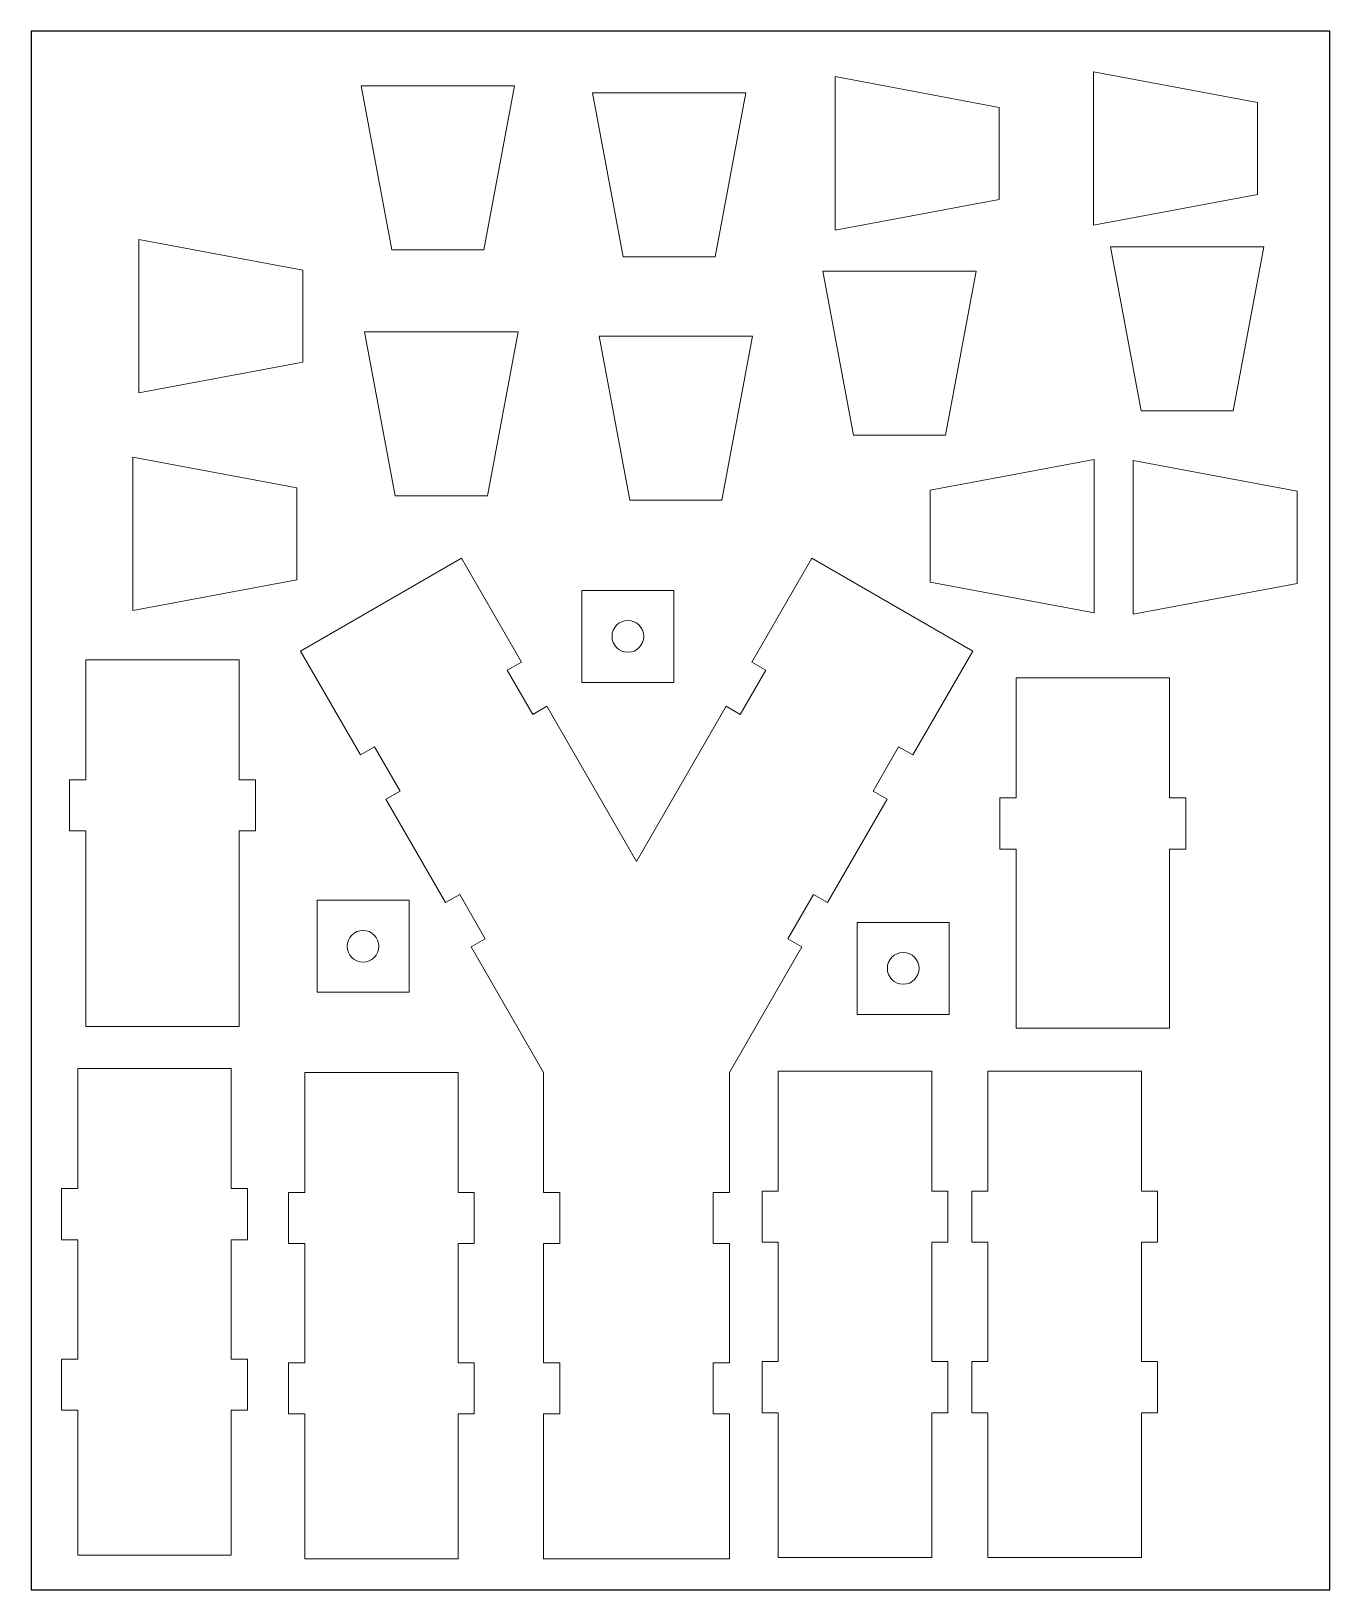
# Model space of a CAD drawing. Header units: millimetres. Extents: x -118 to 136, y -101 to 203.
import ezdxf

# ---------------------------------------------------------------- set-up
doc = ezdxf.new("R2010")
doc.units = ezdxf.units.MM
doc.header["$MEASUREMENT"] = 0
doc.layers.add('CUT', color=1, linetype='Continuous')

msp = doc.modelspace()

# ---------------------------------------------------------------- linework, layer by layer
msp.add_lwpolyline([(135.6, -101.43), (135.6, 203.37), (-118.4, 203.37), (-118.4, -101.43)], close=True)
at = {"layer": 'CUT', "lineweight": 5}
for points in [[(-54.01, 61.82), (-65.74, 82.14), (-34.26, 100.32), (-22.53, 80), (-25.28, 78.41), (-20.28, 69.75), (-17.53, 71.34), (0, 40.98), (17.53, 71.34), (20.28, 69.75), (25.28, 78.41), (22.53, 80), (34.26, 100.32), (65.74, 82.14), (54.01, 61.82), (51.26, 63.41), (46.26, 54.75), (49.01, 53.16), (37.34, 32.96), (34.59, 34.54), (29.59, 25.88), (32.34, 24.3), (18.18, -0.24), (18.18, -23.71), (15, -23.71), (15, -33.71), (18.18, -33.71), (18.18, -57.04), (15, -57.04), (15, -67.04), (18.18, -67.04), (18.18, -95.37), (-18.17, -95.37), (-18.17, -67.04), (-15, -67.04), (-15, -57.04), (-18.17, -57.04), (-18.17, -33.71), (-15, -33.71), (-15, -23.71), (-18.17, -23.71), (-18.17, -0.24), (-32.34, 24.3), (-29.59, 25.88), (-34.59, 34.54), (-37.34, 32.96), (-49.01, 53.16), (-46.26, 54.75), (-51.26, 63.41)], [(-10.7, 94.01), (7.3, 94.01), (7.3, 76.01), (-10.7, 76.01)], [(-77.73, 56.97), (-77.73, 80.43), (-107.73, 80.43), (-107.73, 56.97), (-110.9, 56.97), (-110.9, 46.97), (-107.73, 46.97), (-107.73, 8.74), (-77.73, 8.74), (-77.73, 46.97), (-74.55, 46.97), (-74.55, 56.97)], [(104.23, 8.37), (104.23, 43.43), (107.41, 43.43), (107.41, 53.43), (104.23, 53.43), (104.23, 76.89), (74.23, 76.89), (74.23, 53.43), (71.06, 53.43), (71.06, 43.43), (74.23, 43.43), (74.23, 8.37)], [(-62.49, 15.42), (-62.49, 33.42), (-44.49, 33.42), (-44.49, 15.42)], [(43.15, 29.08), (61.15, 29.08), (61.15, 11.08), (43.15, 11.08)], [(-109.27, -22.96), (-112.44, -22.96), (-112.44, -32.96), (-109.27, -32.96), (-109.27, -56.3), (-112.44, -56.3), (-112.44, -66.3), (-109.27, -66.3), (-109.27, -94.63), (-79.27, -94.63), (-79.27, -66.3), (-76.09, -66.3), (-76.09, -56.3), (-79.27, -56.3), (-79.27, -32.96), (-76.09, -32.96), (-76.09, -22.96), (-79.27, -22.96), (-79.27, 0.5), (-109.27, 0.5)], [(27.73, -23.46), (24.56, -23.46), (24.56, -33.46), (27.73, -33.46), (27.73, -56.8), (24.56, -56.8), (24.56, -66.8), (27.73, -66.8), (27.73, -95.13), (57.73, -95.13), (57.73, -66.8), (60.91, -66.8), (60.91, -56.8), (57.73, -56.8), (57.73, -33.46), (60.91, -33.46), (60.91, -23.46), (57.73, -23.46), (57.73, 0), (27.73, 0)], [(68.73, -23.46), (65.56, -23.46), (65.56, -33.46), (68.73, -33.46), (68.73, -56.8), (65.56, -56.8), (65.56, -66.8), (68.73, -66.8), (68.73, -95.13), (98.73, -95.13), (98.73, -66.8), (101.91, -66.8), (101.91, -56.8), (98.73, -56.8), (98.73, -33.46), (101.91, -33.46), (101.91, -23.46), (98.73, -23.46), (98.73, 0), (68.73, 0)], [(-64.9, -23.71), (-68.08, -23.71), (-68.08, -33.71), (-64.9, -33.71), (-64.9, -57.04), (-68.08, -57.04), (-68.08, -67.04), (-64.9, -67.04), (-64.9, -95.37), (-34.9, -95.37), (-34.9, -67.04), (-31.73, -67.04), (-31.73, -57.04), (-34.9, -57.04), (-34.9, -33.71), (-31.73, -33.71), (-31.73, -23.71), (-34.9, -23.71), (-34.9, -0.24), (-64.9, -0.24)]]:
    msp.add_lwpolyline(points, close=True, dxfattribs=at)
for points in [[(121.46, 189.42, 0), (89.38, 195.42, 0), (89.38, 165.42, 0), (121.46, 171.42, 0)], [(-29.86, 160.62, 0), (-23.86, 192.7, 0), (-53.86, 192.7, 0), (-47.86, 160.62, 0)], [(70.94, 188.47, 0), (38.85, 194.47, 0), (38.85, 164.47, 0), (70.94, 170.47, 0)], [(15.36, 159.23, 0), (21.36, 191.32, 0), (-8.64, 191.32, 0), (-2.64, 159.23, 0)], [(-65.26, 156.61, 0), (-97.35, 162.61, 0), (-97.35, 132.61, 0), (-65.26, 138.61, 0)], [(116.71, 129.13, 0), (122.71, 161.22, 0), (92.71, 161.22, 0), (98.71, 129.13, 0)], [(60.43, 124.36, 0), (66.43, 156.44, 0), (36.43, 156.44, 0), (42.43, 124.36, 0)], [(-29.18, 112.5, 0), (-23.18, 144.58, 0), (-53.18, 144.58, 0), (-47.18, 112.5, 0)], [(16.71, 111.65, 0), (22.71, 143.73, 0), (-7.29, 143.73, 0), (-1.29, 111.65, 0)], [(-66.46, 114.06, 0), (-98.55, 120.06, 0), (-98.55, 90.06, 0), (-66.46, 96.06, 0)], [(57.44, 113.62, 0), (89.52, 119.62, 0), (89.52, 89.62, 0), (57.44, 95.62, 0)], [(129.23, 113.38, 0), (97.14, 119.38, 0), (97.14, 89.38, 0), (129.23, 95.38, 0)]]:
    msp.add_polyline3d(points, close=True, dxfattribs=at)
for centre in [(-1.7, 85.01), (-53.49, 24.42), (52.15, 20.08)]:
    msp.add_circle(centre, 3.1, dxfattribs=at)

doc.saveas('drawing.dxf')
